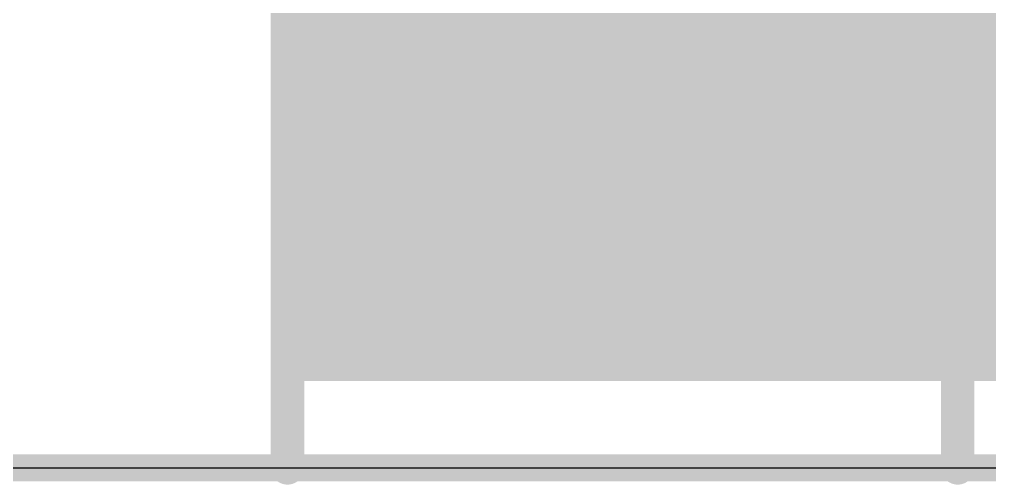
# Model space of a CAD drawing. Extents: x -0.01 to 5.59, y -0.05 to 1.65.
# Drawn here: x 3.22 to 3.5095, y -0.005 to 0.134 of the extents above; entities that cross this region are included whole.
import ezdxf

# ---------------------------------------------------------------- set-up
doc = ezdxf.new("R2010")
doc.units = 0
for name, color, linetype in [('1', 22, 'CONTINUOUS'), ('16', 175, 'CONTINUOUS'), ('20', 30, 'CONTINUOUS'), ('25', 253, 'CONTINUOUS')]:
    doc.layers.add(name, color=color, linetype=linetype)

msp = doc.modelspace()

# ---------------------------------------------------------------- linework, layer by layer
at = {"layer": '1', "const_width": 0.008}
for points in [[(3.3, 0.03), (3.3, 0.33)], [(3.3, 0.136), (3.579809, 0.136)], [(3.3, 0.128), (3.647968, 0.128)], [(3.3, 0.12), (3.578913, 0.12)], [(3.3, 0.112), (3.579917, 0.112)], [(3.3, 0.104), (3.581805, 0.104)], [(3.3, 0.096), (3.584662, 0.096)], [(3.3, 0.088), (3.588633, 0.088)], [(3.3, 0.08), (3.593961, 0.08)], [(3.3, 0.072), (3.601062, 0.072)], [(3.3, 0.064), (3.610689, 0.064)], [(3.3, 0.056), (3.626221, 0.056)], [(3.3, 0.048), (4.1, 0.048)], [(3.3, 0.04), (4.1, 0.04)], [(3.3, 0.032), (4.1, 0.032)], [(4.1, 0.03), (3.3, 0.03)], [(0, 0), (5.5, 0)]]:
    msp.add_lwpolyline(points, dxfattribs=at)
at = {"layer": '1', "const_width": 0.004}
for points in [[(3.3, 0.138, 1), (3.3, 0.134)], [(3.3, 0.13, 1), (3.3, 0.126)], [(3.3, 0.122, 1), (3.3, 0.118)], [(3.3, 0.114, 1), (3.3, 0.11)], [(3.3, 0.106, 1), (3.3, 0.102)], [(3.3, 0.098, 1), (3.3, 0.094)], [(3.3, 0.09, 1), (3.3, 0.086)], [(3.3, 0.082, 1), (3.3, 0.078)], [(3.3, 0.074, 1), (3.3, 0.07)], [(3.3, 0.066, 1), (3.3, 0.062)], [(3.3, 0.058, 1), (3.3, 0.054)], [(3.3, 0.05, 1), (3.3, 0.046)], [(3.3, 0.042, 1), (3.3, 0.038)], [(3.3, 0.034, 1), (3.3, 0.03)], [(3.3, 0.032, 1), (3.3, 0.028)], [(3.298, 0.03, 1), (3.302, 0.03)]]:
    msp.add_lwpolyline(points, format="xyb", dxfattribs=at)
at = {"layer": '16', "const_width": 0.008}
msp.add_lwpolyline([(0, 0), (5.5, 0)], dxfattribs=at)
at = {"layer": '20'}
msp.add_line((0, 0), (5.499213, 0), dxfattribs=at)
at = {"layer": '25', "const_width": 0.01}
for points in [[(3.3, 0.09), (3.3, 1.51)], [(3.5, 1.51), (3.5, 0.09)], [(3.3, 0), (3.3, 0.09)], [(3.3, 0.09), (3.5, 0.09)], [(3.5, 0.09), (3.5, 0)]]:
    msp.add_lwpolyline(points, dxfattribs=at)
at = {"layer": '25', "const_width": 0.005}
for points in [[(3.3025, 0.09, 1), (3.2975, 0.09)], [(3.3, 0.0925, 1), (3.3, 0.0875)], [(3.5025, 0.09, 1), (3.4975, 0.09)], [(3.5, 0.0875, 1), (3.5, 0.0925)], [(3.2975, 0.09, 1), (3.3025, 0.09)], [(3.4975, 0.09, 1), (3.5025, 0.09)], [(3.2975, 0, 1), (3.3025, 0)], [(3.4975, 0, 1), (3.5025, 0)]]:
    msp.add_lwpolyline(points, format="xyb", dxfattribs=at)

doc.saveas('drawing.dxf')
